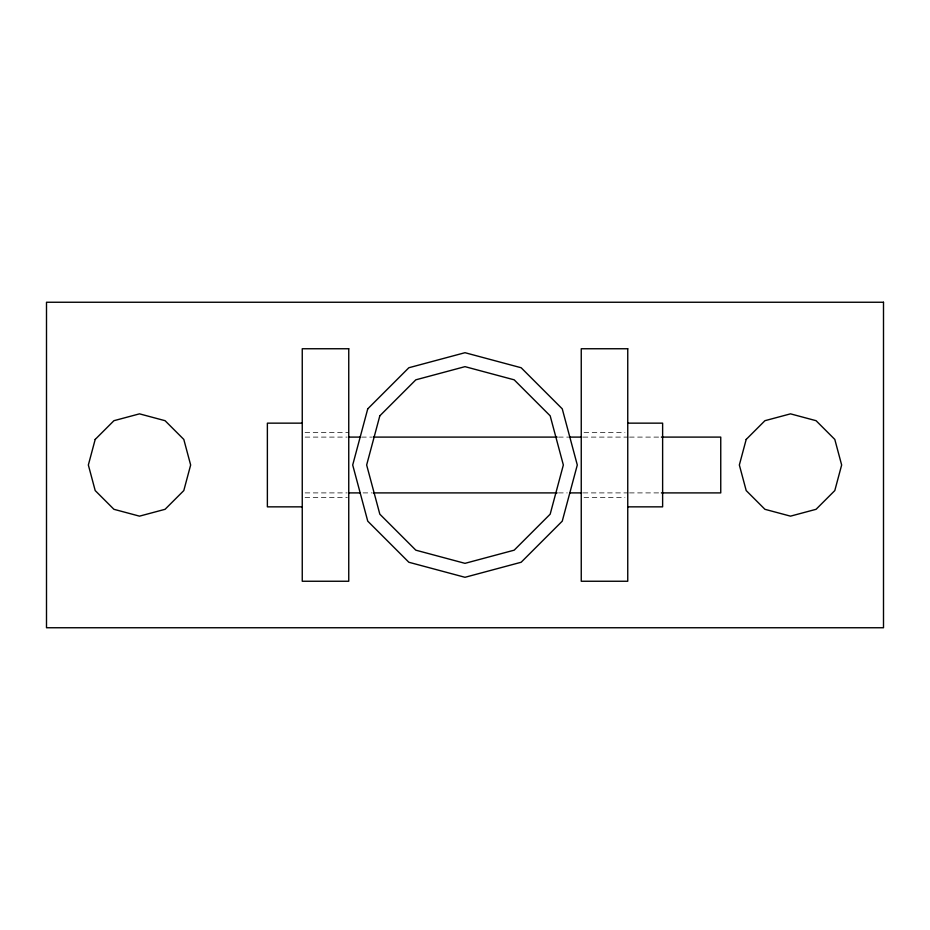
<?xml version="1.0" encoding="UTF-8"?>
<svg xmlns="http://www.w3.org/2000/svg" width="930" height="930" viewBox="0 0 930 930"><rect width="100%" height="100%" fill="white"/><g stroke="black" fill="none" stroke-linecap="round" stroke-linejoin="round"><path stroke-width="0.7" stroke-dasharray="4.65 3.49" d="M305.063 432.45L348.75 432.45M584.063 432.45L624.937 432.45M305.145 437.1L347.146 437.1M361.619 437.1L371.756 437.1M558.558 437.1L568.695 437.1M583.18 437.1L628.076 437.1M629.517 437.1L659.928 437.1M305.145 492.9L347.146 492.9M363.072 492.9L371.756 492.9M558.558 492.9L567.254 492.9M583.18 492.9L628.076 492.9M629.517 492.9L659.928 492.9M305.063 497.55L347.343 497.55M584.063 497.55L624.937 497.55"/><path stroke-width="1.4" d="M302.25 423.15L267.375 423.15L267.375 506.85L302.25 506.85M627.75 423.15L662.625 423.15L662.625 506.85L627.75 506.85M348.587 437.1L360.177 437.1M373.209 437.1L557.117 437.1M570.148 437.1L581.738 437.1M661.381 437.1L720.75 437.1L720.75 492.9L661.381 492.9M348.587 492.9L360.177 492.9M373.209 492.9L557.117 492.9M570.148 492.9L581.738 492.9M95.197 439.425L88.35 465L95.197 490.575L113.925 509.303L139.5 516.15L165.075 509.303L183.803 490.575L190.65 465L183.803 439.425L165.075 420.697L139.5 413.85L113.925 420.697L95.197 439.425M367.745 408.851L352.702 465L367.745 521.149L408.851 562.255L465 577.298L521.149 562.255L562.255 521.149L577.298 465L562.255 408.851L521.149 367.745L465 352.702L408.851 367.745L367.745 408.851M379.824 415.826L366.652 465L379.824 514.174L415.826 550.176L465 563.348L514.174 550.176L550.176 514.174L563.348 465L550.176 415.826L514.174 379.824L465 366.652L415.826 379.824L379.824 415.826M746.197 439.425L739.35 465L746.197 490.575L764.925 509.303L790.5 516.15L816.075 509.303L834.803 490.575L841.65 465L834.803 439.425L816.075 420.697L790.5 413.85L764.925 420.697L746.197 439.425M883.5 302.25L46.5 302.25L46.5 627.75L883.5 627.75L883.5 302.25M348.75 348.75L302.25 348.75L302.25 581.25L348.75 581.25L348.75 348.75M627.75 348.75L581.25 348.75L581.25 581.25L627.75 581.25L627.75 348.75"/></g></svg>
